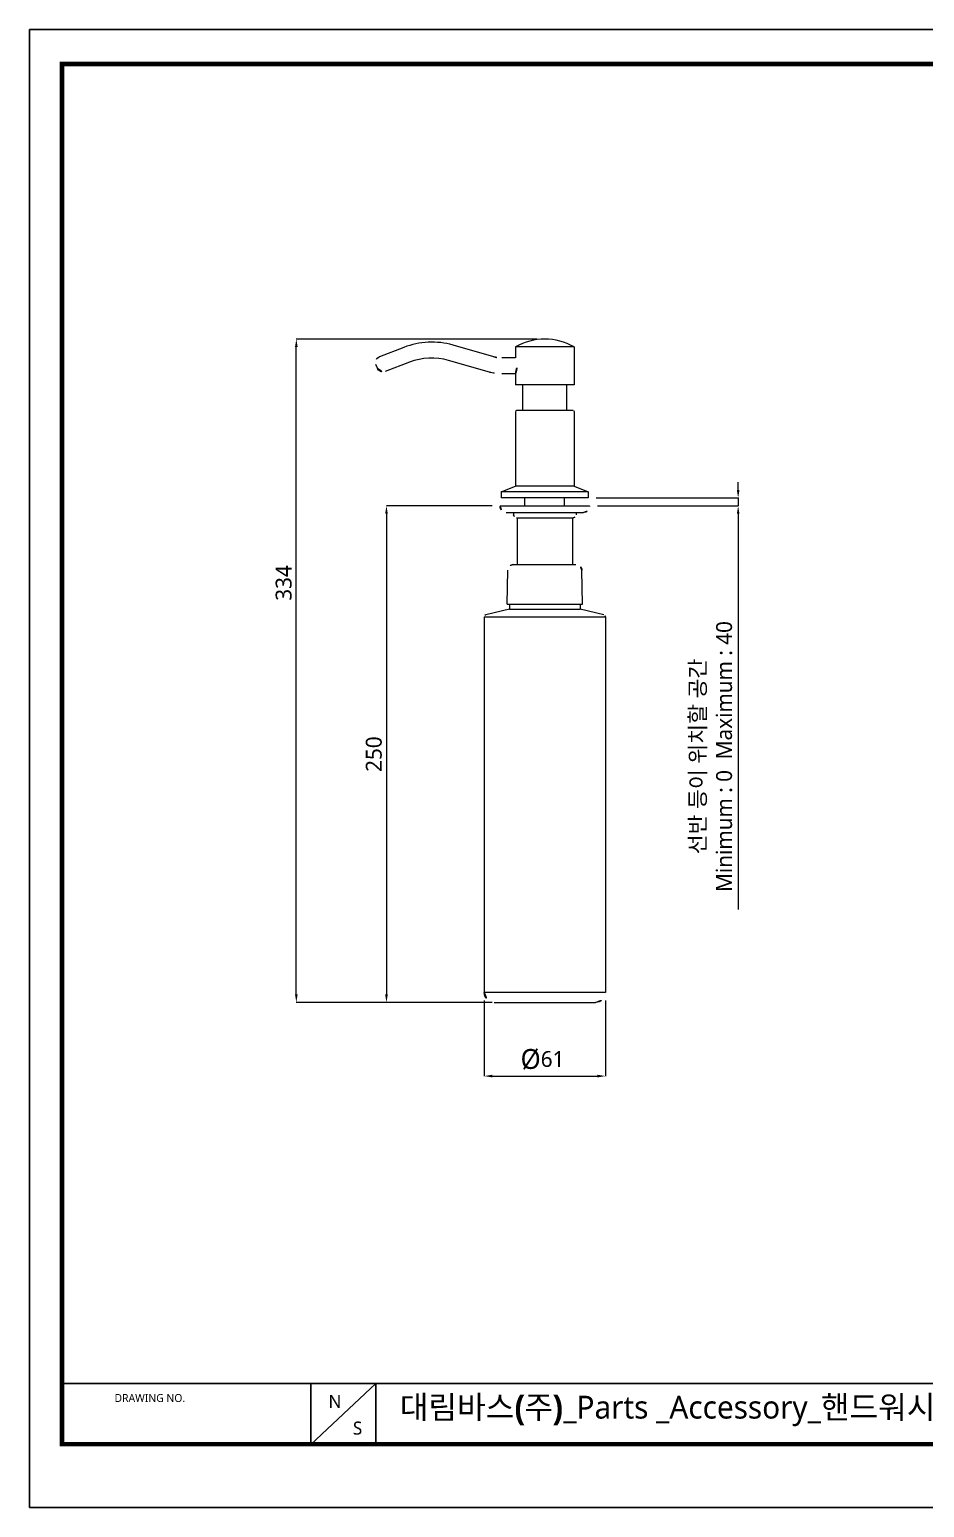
# Model space of a CAD drawing. Extents: x 16296660632 to 16296678045, y -37409619871 to -37409617205.
# Drawn here: x 16296677030 to 16296677480, y -37409617949 to -37409617205 of the extents above; entities that cross this region are included whole.
import ezdxf

# ---------------------------------------------------------------- set-up
doc = ezdxf.new("R2010")
doc.units = 0
doc.header["$LTSCALE"] = 10
doc.header["$MEASUREMENT"] = 0
doc.header["$PDMODE"] = 3
doc.header["$PDSIZE"] = -10
doc.layers.get('0').update_dxf_attribs({"linetype": 'CONTINUOUS'})
doc.layers.get('DEFPOINTS').update_dxf_attribs({"linetype": 'CONTINUOUS'})
doc.layers.add('Sheet Thic line', color=60, linetype='CONTINUOUS')
doc.styles.add('Daelim Dimension', font='')
doc.styles.get('Daelim Dimension').set_extended_font_data('NanumGothic')
doc.dimstyles.new('DEFAULT', dxfattribs={"dimscale": 2, "dimtxt": 2, "dimasz": 2, "dimexe": 0, "dimexo": 2, "dimgap": 1, "dimtad": 1, "dimdec": 1, "dimzin": 9, "dimdsep": 46, "dimtxsty": 'Daelim Dimension', "dimcen": 0.5, "dimclrd": 252, "dimclre": 252, "dimclrt": 3, "dimadec": 1, "dimazin": 0, "dimtfac": 1, "dimtdec": 1, "dimtix": 1, "dimtmove": 0, "dimatfit": 3, "dimfxl": 1, "dimtolj": 1, "dimtzin": 1, "dimlwd": 9, "dimlwe": 9, "dimarcsym": 0})

# ---------------------------------------------------------------- blocks, each defined once
blk = doc.blocks.new('A$C4F8C750F')
at = {"color": 7, "linetype": 'Continuous', "lineweight": 15}
for p, q in [((0, 49.5), (45, 49.5)), ((0, 49.5), (0, 49.2)), ((3, 46.2), (42, 46.2)), ((6.75, 46.2), (6.75, 45)), ((38.25, 46.2), (38.25, 45)), ((45, 49.5), (45, 49.2)), ((8.25, 43.5), (36.75, 43.5)), ((8.6, 43.5), (8.6, 20)), ((36.4, 43.5), (36.4, 20)), ((3.5, 0), (3.8, 17.05)), ((6.8, 20), (38.2, 20)), ((41.5, 0), (41.2, 17.05)), ((3.5, 0), (41.5, 0))]:
    blk.add_line(p, q, dxfattribs=at)
for centre, radius, start, end in [((3, 49.2), 3, 180, 270), ((8.25, 45), 1.5, 180, 270), ((36.75, 45), 1.5, 270, 0), ((42, 49.2), 3, 270, 0), ((6.8, 17), 3, 90, 179), ((38.2, 17), 3, 1, 90)]:
    blk.add_arc(centre, radius, start, end, dxfattribs=at)
blk = doc.blocks.new('A$C22522628')
at = {"color": 7, "linetype": 'Continuous', "lineweight": 15}
for p, q in [((0, 194.21), (0, 5)), ((0, 194.21), (61, 194.21)), ((12.7, 198), (0.77, 195.18)), ((12.7, 200.5), (48.3, 200.5)), ((12.7, 200.5), (12.7, 198)), ((12.7, 198), (48.3, 198)), ((48.3, 200.5), (48.3, 198)), ((60.23, 195.18), (48.3, 198)), ((61, 194.21), (61, 5)), ((61, 5), (0, 5)), ((5, 0), (56, 0))]:
    blk.add_line(p, q, dxfattribs=at)
for centre, radius, start, end in [((1, 194.21), 1, 103.2908, 180), ((60, 194.21), 1, 0, 76.7092), ((5, 5), 5, 180, 270), ((56, 5), 5, 270, 0)]:
    blk.add_arc(centre, radius, start, end, dxfattribs=at)
blk = doc.blocks.new('*D11')
at = {"layer": 'DEFPOINTS', "color": 0, "transparency": 16777216}
for p in [(16296677163.90939, -37409617361.03942), (16296677289.07366, -37409617361.03942), (16296677263.57366, -37409617695.03942)]:
    blk.add_point(p, dxfattribs=at)
at = {"layer": 'Sheet Thic line', "color": 5, "lineweight": 9, "transparency": 16777216}
for p, q in [((16296677285.07366, -37409617361.03942), (16296677163.90939, -37409617361.03942)), ((16296677163.90939, -37409617691.03942), (16296677163.90939, -37409617365.03942)), ((16296677259.57366, -37409617695.03942), (16296677163.90939, -37409617695.03942))]:
    blk.add_line(p, q, dxfattribs=at)
at = {"layer": 'Sheet Thic line', "color": 5, "transparency": 16777216}
for points in [[(16296677163.24273, -37409617365.03942), (16296677164.57606, -37409617365.03942), (16296677163.90939, -37409617361.03942)], [(16296677163.24273, -37409617691.03942), (16296677164.57606, -37409617691.03942), (16296677163.90939, -37409617695.03942)]]:
    blk.add_solid(points, dxfattribs=at)
at = {"layer": 'Sheet Thic line', "color": 7, "transparency": 16777216, "insert": (16296677157.54888, -37409617483.87381), "char_height": 8, "attachment_point": 5, "rotation": 90, "style": 'Daelim Dimension'}
blk.add_mtext('\\A1;334', dxfattribs=at)
blk = doc.blocks.new('*D12')
at = {"layer": 'DEFPOINTS', "color": 0, "transparency": 16777216}
for p in [(16296677310.97366, -37409617441.03942), (16296677311.57366, -37409617445.03942), (16296677386.46708, -37409617441.03942)]:
    blk.add_point(p, dxfattribs=at)
at = {"layer": 'Sheet Thic line', "color": 5, "lineweight": 9, "transparency": 16777216}
for p, q in [((16296677386.46708, -37409617437.03942), (16296677386.46708, -37409617433.03942)), ((16296677314.97366, -37409617441.03942), (16296677386.46708, -37409617441.03942)), ((16296677315.57366, -37409617445.03942), (16296677386.46708, -37409617445.03942)), ((16296677386.46708, -37409617441.03942), (16296677386.46708, -37409617445.03942)), ((16296677386.46708, -37409617449.03942), (16296677386.46708, -37409617648.30609))]:
    blk.add_line(p, q, dxfattribs=at)
at = {"layer": 'Sheet Thic line', "color": 5, "transparency": 16777216}
for points in [[(16296677385.80041, -37409617437.03942), (16296677387.13374, -37409617437.03942), (16296677386.46708, -37409617441.03942)], [(16296677385.80041, -37409617449.03942), (16296677387.13374, -37409617449.03942), (16296677386.46708, -37409617445.03942)]]:
    blk.add_solid(points, dxfattribs=at)
at = {"layer": 'Sheet Thic line', "color": 7, "transparency": 16777216, "insert": (16296677372.7761, -37409617571.22741), "char_height": 8, "attachment_point": 5, "rotation": 90, "style": 'Daelim Dimension'}
blk.add_mtext('\\A1;{\\fNanumGothic|b0|i0|c129|p50;선반 등이 위치할 공간 ^JMinimum : 0  Maximum : 40}', dxfattribs=at)
blk = doc.blocks.new('*D18')
at = {"layer": 'DEFPOINTS', "color": 0, "transparency": 16777216}
for p in [(16296677258.57366, -37409617690.039421), (16296677319.57366, -37409617690.039421), (16296677319.57366, -37409617732.14135)]:
    blk.add_point(p, dxfattribs=at)
at = {"layer": 'Sheet Thic line', "color": 5, "lineweight": 9, "transparency": 16777216}
for p, q in [((16296677258.57366, -37409617694.039421), (16296677258.57366, -37409617732.14135)), ((16296677319.57366, -37409617694.039421), (16296677319.57366, -37409617732.14135)), ((16296677262.57366, -37409617732.14135), (16296677315.57366, -37409617732.14135))]:
    blk.add_line(p, q, dxfattribs=at)
at = {"layer": 'Sheet Thic line', "color": 5, "transparency": 16777216}
for points in [[(16296677262.57366, -37409617731.474693), (16296677262.57366, -37409617732.808006), (16296677258.57366, -37409617732.14135)], [(16296677315.57366, -37409617731.474693), (16296677315.57366, -37409617732.808006), (16296677319.57366, -37409617732.14135)]]:
    blk.add_solid(points, dxfattribs=at)
at = {"layer": 'Sheet Thic line', "color": 7, "transparency": 16777216, "insert": (16296677287.90753, -37409617723.753647), "char_height": 8, "attachment_point": 5, "style": 'Daelim Dimension'}
blk.add_mtext('\\A1;{\\H1.25x;\\C0;Ø}61', dxfattribs=at)
blk = doc.blocks.new('*D22')
at = {"color": 5, "lineweight": 9, "ltscale": 0.5, "transparency": 16777216}
for p, q in [((16296677262.57366, -37409617445.03942), (16296677209.32046, -37409617445.03942)), ((16296677209.32046, -37409617449.03942), (16296677209.32046, -37409617691.03942)), ((16296677262.57366, -37409617695.03942), (16296677209.32046, -37409617695.03942))]:
    blk.add_line(p, q, dxfattribs=at)
at = {"color": 5, "ltscale": 0.5, "transparency": 16777216}
for points in [[(16296677208.65379, -37409617449.03942), (16296677209.98712, -37409617449.03942), (16296677209.32046, -37409617445.03942)], [(16296677208.65379, -37409617691.03942), (16296677209.98712, -37409617691.03942), (16296677209.32046, -37409617695.03942)]]:
    blk.add_solid(points, dxfattribs=at)
at = {"layer": 'DEFPOINTS', "color": 0, "ltscale": 0.5, "transparency": 16777216}
for p in [(16296677266.57366, -37409617445.03942), (16296677209.32046, -37409617695.03942), (16296677266.57366, -37409617695.03942)]:
    blk.add_point(p, dxfattribs=at)
at = {"color": 7, "ltscale": 0.5, "transparency": 16777216, "insert": (16296677202.96567, -37409617570.03942), "char_height": 8, "attachment_point": 5, "rotation": 90, "style": 'Daelim Dimension'}
blk.add_mtext('\\A1;250', dxfattribs=at)

msp = doc.modelspace()

# ---------------------------------------------------------------- linework, layer by layer
at = {"color": 7, "linetype": 'Continuous', "lineweight": 15}
for p, q in [((16296677218.02824, -37409617365.232849), (16296677205.73946, -37409617369.995934)), ((16296677263.36389, -37409617369.96228), (16296677242.83695, -37409617364.097443)), ((16296677274.32366, -37409617365.039421), (16296677274.32366, -37409617370.539421)), ((16296677303.82366, -37409617365.039421), (16296677274.32366, -37409617365.039421)), ((16296677303.82366, -37409617365.039421), (16296677303.82366, -37409617384.039421)), ((16296677220.91943, -37409617372.692139), (16296677208.630659, -37409617377.455223)), ((16296677261.166121, -37409617377.654472), (16296677240.639179, -37409617371.789627)), ((16296677274.32366, -37409617370.539421), (16296677267.484699, -37409617370.539421)), ((16296677204.749229, -37409617375.742188), (16296677204.02643, -37409617373.877373)), ((16296677274.32366, -37409617378.539421), (16296677267.484699, -37409617378.539421)), ((16296677274.32366, -37409617378.539421), (16296677274.32366, -37409617384.039421)), ((16296677303.82366, -37409617384.039421), (16296677274.32366, -37409617384.039421)), ((16296677277.92366, -37409617397.039421), (16296677277.92366, -37409617384.039421)), ((16296677300.22366, -37409617397.039421), (16296677300.22366, -37409617384.039421)), ((16296677274.32366, -37409617397.539421), (16296677274.32366, -37409617435.039421)), ((16296677303.32366, -37409617397.039421), (16296677274.82366, -37409617397.039421)), ((16296677303.82366, -37409617397.539421), (16296677303.82366, -37409617435.039421)), ((16296677267.17366, -37409617438.039421), (16296677274.32366, -37409617435.039421)), ((16296677310.97366, -37409617438.039421), (16296677267.17366, -37409617438.039421)), ((16296677267.17366, -37409617438.039421), (16296677267.17366, -37409617441.039421)), ((16296677303.82366, -37409617435.039421), (16296677274.32366, -37409617435.039421)), ((16296677303.82366, -37409617435.039421), (16296677310.97366, -37409617438.039421)), ((16296677310.97366, -37409617438.039421), (16296677310.97366, -37409617441.039421)), ((16296677310.97366, -37409617441.039421), (16296677267.17366, -37409617441.039421)), ((16296677279.07366, -37409617445.039421), (16296677279.07366, -37409617441.039421)), ((16296677299.07366, -37409617445.039421), (16296677299.07366, -37409617441.039421))]:
    msp.add_line(p, q, dxfattribs=at)
at = {"color": 5}
msp.add_line((16296677045.86632, -37409617886.982193), (16296677863.59848, -37409617886.982193), dxfattribs=at)
at = {"color": 5, "ltscale": 40}
for p, q in [((16296677171.21339, -37409617886.982193), (16296677171.21339, -37409617917.583672)), ((16296677171.21339, -37409617886.982193), (16296677171.21339, -37409617917.583672)), ((16296677203.96459, -37409617886.982193), (16296677171.21339, -37409617917.583672)), ((16296677203.96459, -37409617886.982193), (16296677171.21339, -37409617917.583672)), ((16296677203.96459, -37409617886.982193), (16296677203.96459, -37409617917.583672)), ((16296677203.96459, -37409617886.982193), (16296677203.96459, -37409617917.583672))]:
    msp.add_line(p, q, dxfattribs=at)
at = {"ltscale": 0.5}
msp.add_lwpolyline([(16296677029.53594, -37409617949.330544), (16296678045.09594, -37409617949.330544), (16296678045.09594, -37409617205.210548), (16296677029.53594, -37409617205.210548)], close=True, dxfattribs=at)
at = {"color": 5, "linetype": 'ByBlock', "lineweight": 200, "const_width": 2.34}
msp.add_lwpolyline([(16296677045.86632, -37409617917.467987), (16296678028.666321, -37409617917.467987), (16296678028.666321, -37409617222.487984), (16296677045.86632, -37409617222.487984)], close=True, dxfattribs=at)
at = {"color": 7, "linetype": 'Continuous', "lineweight": 15}
for centre, radius, start, end in [((16296677232.12282, -37409617401.596878), 39, 74.05461911, 111.186123517), ((16296677289.07366, -37409617390.234734), 29.195313, 59.65413796, 120.34586204), ((16296677206.82366, -37409617372.793167), 3, 111.186123517, 201.18602162), ((16296677232.12282, -37409617401.596878), 31, 74.05461911, 111.186123517), ((16296677267.484699, -37409617355.539421), 15, 254.05461911, 270), ((16296677262.68947, -37409617374.539421), 12.302614, 341.026278611, 18.973721389), ((16296677207.546459, -37409617374.65799), 3, 201.18602162, 291.186123517), ((16296677267.484699, -37409617355.539421), 23, 254.05461911, 270), ((16296677274.82366, -37409617397.539421), 0.5, 90, 180), ((16296677303.32366, -37409617397.539421), 0.5, 0, 90)]:
    msp.add_arc(centre, radius, start, end, dxfattribs=at)

# ---------------------------------------------------------------- block references
msp.add_blockref('A$C4F8C750F', (16296677266.57366, -37409617494.539421), dxfattribs=at)
at = {"layer": 'Sheet Thic line'}
msp.add_blockref('A$C22522628', (16296677258.57366, -37409617695.039421), dxfattribs=at)

# ---------------------------------------------------------------- texts
at = {"color": 5, "ltscale": 40, "style": 'Daelim Dimension'}
msp.add_text('DRAWING NO.', height=4.00765758, dxfattribs=at).set_placement((16296677072.344049, -37409617896.240311))
at = {"char_height": 6.558433, "width": 9.15300448, "attachment_point": 1, "style": 'Daelim Dimension'}
for s, insert in [('N', (16296677180.12129, -37409617892.719429)), ('S', (16296677192.42779, -37409617906.087181))]:
    msp.add_mtext(s, dxfattribs=dict(at, insert=insert))
at = {"color": 2, "insert": (16296677216.003481, -37409617893.083572), "char_height": 11.49876, "width": 642.92208427, "attachment_point": 1, "style": 'Daelim Dimension'}
msp.add_mtext('{\\fPretendard Variable SemiBold|b0|i0|c129|p2;대림바스(주)}_Parts _Accessory_{\\fGulim|b0|i0|c129|p50;핸드워시 디스펜서 }({\\fGulim|b0|i0|c129|p50;카운터 매립형})_DL A9031', dxfattribs=at)

# ---------------------------------------------------------------- dimensions: what is measured, and where the dimension line sits
at = {"ltscale": 0.5}
dim = msp.add_linear_dim(base=(16296677209.320459, -37409617695.039421), p1=(16296677266.57366, -37409617445.039421), p2=(16296677266.57366, -37409617695.039421), angle=90, dimstyle='DEFAULT', override={"dimtxt": 4, "dimclrd": 5, "dimclre": 5, "dimclrt": 7}, dxfattribs=at)
dim.commit()
dim.dimension.update_dxf_attribs({"geometry": '*D22', "text_midpoint": (16296677202.96567, -37409617570.039421)})
at = {"layer": 'Sheet Thic line'}
dim = msp.add_linear_dim(base=(16296677163.909389, -37409617361.039421), p1=(16296677263.57366, -37409617695.039421), p2=(16296677289.07366, -37409617361.039421), angle=90, dimstyle='DEFAULT', override={"dimtxt": 4, "dimclrd": 5, "dimclre": 5, "dimclrt": 7}, dxfattribs=at)
dim.commit()
dim.dimension.update_dxf_attribs({"geometry": '*D11', "text_midpoint": (16296677163.909401, -37409617483.87381), "dimtype": 160})
dim = msp.add_linear_dim(base=(16296677386.467079, -37409617441.039421), p1=(16296677311.57366, -37409617445.039421), p2=(16296677310.97366, -37409617441.039421), angle=90, text='{\\fNanumGothic|b0|i0|c129|p50;선반 등이 위치할 공간 ^JMinimum : 0  Maximum : 40}', dimstyle='DEFAULT', override={"dimtxt": 4, "dimclrd": 5, "dimclre": 5, "dimclrt": 7}, dxfattribs=at)
dim.commit()
dim.dimension.update_dxf_attribs({"geometry": '*D12', "text_midpoint": (16296677386.467079, -37409617571.227409), "dimtype": 160})
dim = msp.add_linear_dim(base=(16296677319.57366, -37409617732.14135), p1=(16296677258.57366, -37409617690.039421), p2=(16296677319.57366, -37409617690.039421), text='{\\H1.25x;\\C0;Ø}<>', dimstyle='DEFAULT', override={"dimtxt": 4, "dimclrd": 5, "dimclre": 5, "dimclrt": 7}, dxfattribs=at)
dim.commit()
dim.dimension.update_dxf_attribs({"geometry": '*D18', "text_midpoint": (16296677287.90753, -37409617732.14135), "dimtype": 160})

doc.saveas('drawing.dxf')
